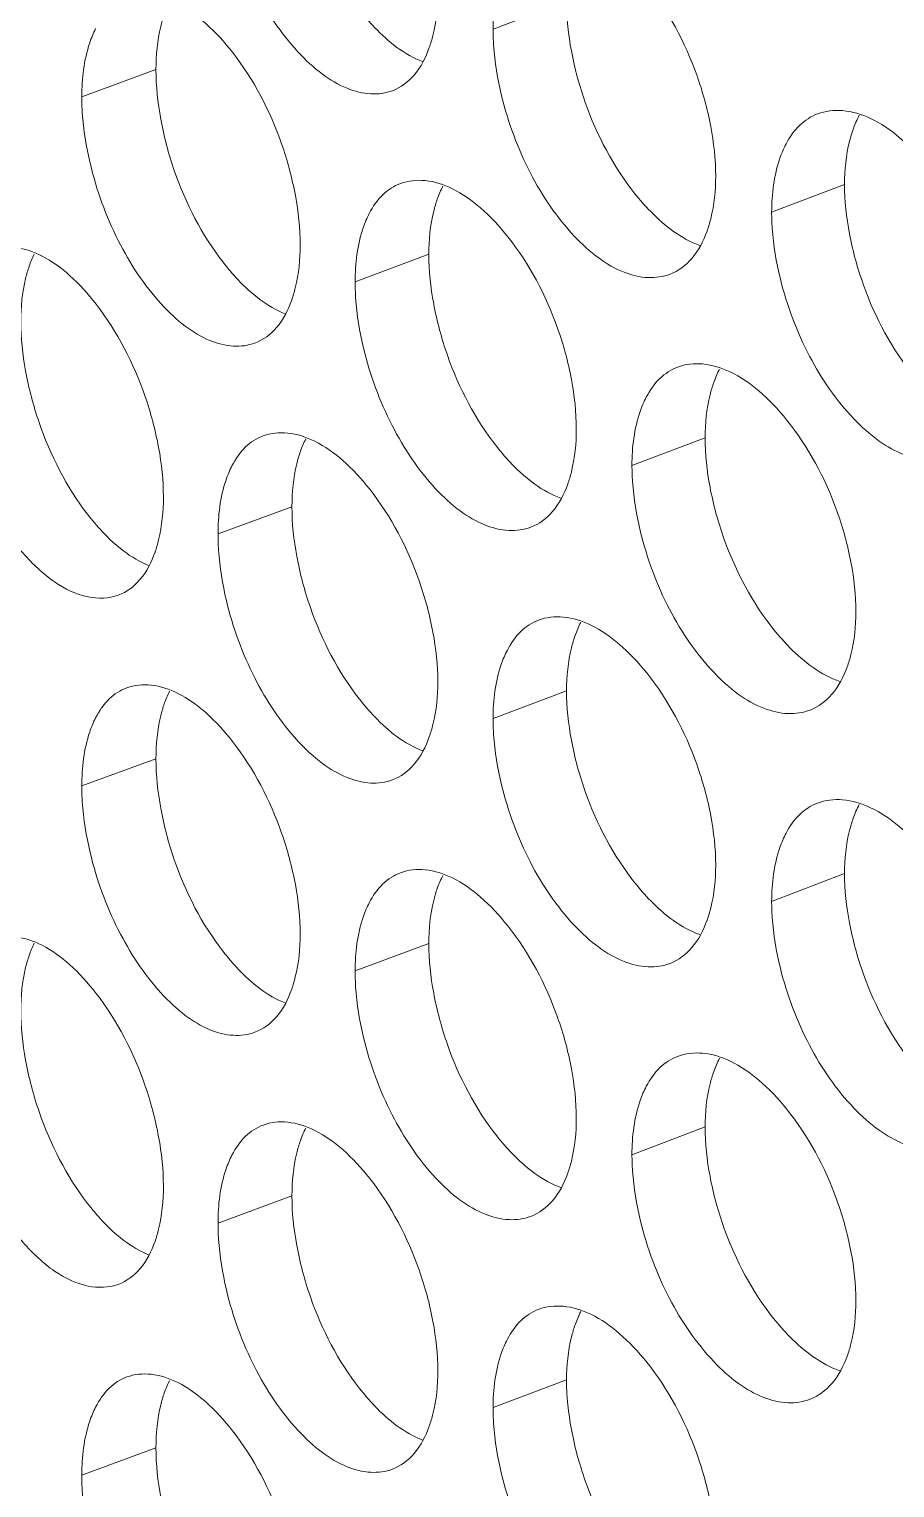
# Model space of a CAD drawing. Header units: millimetres. Extents: x 1177 to 4147, y 93 to 2194.
# Drawn here: x 2525.84 to 2535.73, y 995.79 to 1012.46 of the extents above; entities that cross this region are included whole.
import ezdxf

# ---------------------------------------------------------------- set-up
doc = ezdxf.new("R2010")
doc.units = ezdxf.units.MM
doc.header["$LTSCALE"] = 0.1
doc.layers.get('0').update_dxf_attribs({"lineweight": 13})
doc.layers.add('标注', color=251, linetype='Continuous', lineweight=9)

# ---------------------------------------------------------------- blocks, each defined once
blk = doc.blocks.new('02')
at = {"layer": '标注'}
for p, q in [((4386.242, 1038.093), (4385.043, 1037.642)), ((4379.543, 1036.983), (4378.332, 1036.54)), ((4390.778, 1035.109), (4389.588, 1034.653)), ((4383.995, 1033.968), (4382.792, 1033.519)), ((4388.503, 1030.974), (4387.309, 1030.52)), ((4381.761, 1029.847), (4380.555, 1029.402)), ((4386.242, 1026.843), (4385.043, 1026.392)), ((4379.543, 1025.733), (4378.332, 1025.29)), ((4379.543, 1025.733), (4378.332, 1025.29)), ((4390.778, 1023.859), (4389.588, 1023.403)), ((4383.995, 1022.718), (4382.792, 1022.269)), ((4383.995, 1022.718), (4382.792, 1022.269)), ((4388.503, 1019.724), (4387.309, 1019.27)), ((4388.503, 1019.724), (4387.309, 1019.27)), ((4381.761, 1018.597), (4380.555, 1018.152)), ((4386.242, 1015.593), (4385.043, 1015.142)), ((4379.543, 1014.483), (4378.332, 1014.04))]:
    blk.add_line(p, q, dxfattribs=at)
for points, knots in [([(4380.692, 1039.565), (4380.796, 1039.13), (4381.094, 1038.31), (4381.677, 1037.427), (4382.226, 1036.909), (4382.631, 1036.667), (4383.031, 1036.563), (4383.289, 1036.596), (4383.401, 1036.638)], [0, 0, 0, 0, 0.308628, 0.595689, 0.719688, 0.826459, 0.91799, 1, 1, 1, 1]), ([(4385.276, 1038.757), (4385.237, 1038.682), (4385.089, 1038.329), (4385.043, 1037.939), (4385.043, 1037.642)], [0, 0, 0, 0, 0.221251, 1, 1, 1, 1]), ([(4388.675, 1035.249), (4388.675, 1035.519), (4388.612, 1036.08), (4388.314, 1037.167), (4387.903, 1037.942), (4387.549, 1038.384)], [0, 0, 0, 0, 0.239784, 0.49717, 1, 1, 1, 1]), ([(4380.791, 1037.265), (4380.659, 1037.433), (4380.391, 1037.73), (4379.941, 1038.058), (4379.489, 1038.214), (4379.191, 1038.188), (4379.066, 1038.142)], [0, 0, 0, 0, 0.313314, 0.581411, 0.805175, 1, 1, 1, 1]), ([(4384.002, 1037.341), (4384.025, 1037.407), (4384.112, 1037.699), (4384.141, 1038.007), (4384.141, 1038.242)], [0, 0, 0, 0, 0.228498, 1, 1, 1, 1]), ([(4379.679, 1037.883), (4379.656, 1037.818), (4379.571, 1037.525), (4379.543, 1037.218), (4379.543, 1036.983)], [0, 0, 0, 0, 0.228131, 1, 1, 1, 1]), ([(4382.864, 1037.955), (4382.942, 1037.855), (4383.231, 1037.518), (4383.595, 1037.226), (4383.893, 1037.113)], [0, 0, 0, 0, 0.284641, 1, 1, 1, 1]), ([(4386.242, 1038.093), (4386.242, 1037.823), (4386.303, 1037.262), (4386.598, 1036.174), (4387.006, 1035.398), (4387.358, 1034.956)], [0, 0, 0, 0, 0.239996, 0.497521, 1, 1, 1, 1]), ([(4378.558, 1037.651), (4378.52, 1037.576), (4378.376, 1037.223), (4378.332, 1036.836), (4378.332, 1036.54)], [0, 0, 0, 0, 0.220694, 1, 1, 1, 1]), ([(4385.043, 1037.642), (4385.043, 1037.555), (4385.057, 1037.189), (4385.117, 1036.826), (4385.183, 1036.556)], [0, 0, 0, 0, 0.237713, 1, 1, 1, 1]), ([(4381.895, 1034.122), (4381.895, 1034.392), (4381.834, 1034.953), (4381.542, 1036.041), (4381.139, 1036.819), (4380.791, 1037.265)], [0, 0, 0, 0, 0.240004, 0.497624, 1, 1, 1, 1]), ([(4383.401, 1036.638), (4383.537, 1036.689), (4383.801, 1036.89), (4383.945, 1037.18), (4384.002, 1037.341)], [0, 0, 0, 0, 0.459766, 1, 1, 1, 1]), ([(4379.543, 1036.983), (4379.543, 1036.712), (4379.603, 1036.151), (4379.892, 1035.062), (4380.291, 1034.284), (4380.638, 1033.838)], [0, 0, 0, 0, 0.240215, 0.497973, 1, 1, 1, 1]), ([(4378.332, 1036.54), (4378.332, 1036.453), (4378.345, 1036.087), (4378.404, 1035.724), (4378.468, 1035.453)], [0, 0, 0, 0, 0.23764, 1, 1, 1, 1]), ([(4385.183, 1036.556), (4385.288, 1036.12), (4385.591, 1035.299), (4386.183, 1034.418), (4386.74, 1033.904), (4387.151, 1033.664), (4387.557, 1033.564), (4387.818, 1033.6), (4387.93, 1033.643)], [0, 0, 0, 0, 0.307608, 0.594138, 0.718158, 0.825202, 0.917274, 1, 1, 1, 1]), ([(4390.334, 1036.259), (4390.228, 1036.218), (4390.022, 1036.082), (4389.883, 1035.882), (4389.824, 1035.771)], [0, 0, 0, 0, 0.474323, 1, 1, 1, 1]), ([(4392.126, 1035.407), (4391.988, 1035.576), (4391.708, 1035.872), (4391.24, 1036.195), (4390.769, 1036.342), (4390.463, 1036.308), (4390.334, 1036.259)], [0, 0, 0, 0, 0.310585, 0.577804, 0.802682, 1, 1, 1, 1]), ([(4390.919, 1036.012), (4390.896, 1035.946), (4390.808, 1035.653), (4390.778, 1035.345), (4390.778, 1035.109)], [0, 0, 0, 0, 0.228851, 1, 1, 1, 1]), ([(4389.824, 1035.771), (4389.785, 1035.696), (4389.635, 1035.342), (4389.588, 1034.951), (4389.588, 1034.653)], [0, 0, 0, 0, 0.221643, 1, 1, 1, 1]), ([(4378.468, 1035.453), (4378.572, 1035.018), (4378.867, 1034.198), (4379.445, 1033.315), (4379.99, 1032.795), (4380.392, 1032.551), (4380.79, 1032.445), (4381.046, 1032.478), (4381.157, 1032.519)], [0, 0, 0, 0, 0.309142, 0.59647, 0.720459, 0.827093, 0.918352, 1, 1, 1, 1]), ([(4383.531, 1035.123), (4383.425, 1035.083), (4383.218, 1034.947), (4383.08, 1034.745), (4383.022, 1034.633)], [0, 0, 0, 0, 0.472462, 1, 1, 1, 1]), ([(4385.283, 1034.255), (4385.148, 1034.424), (4384.876, 1034.721), (4384.419, 1035.047), (4383.959, 1035.199), (4383.658, 1035.17), (4383.531, 1035.123)], [0, 0, 0, 0, 0.312206, 0.579944, 0.804159, 1, 1, 1, 1]), ([(4388.534, 1034.347), (4388.558, 1034.413), (4388.645, 1034.706), (4388.675, 1035.014), (4388.675, 1035.249)], [0, 0, 0, 0, 0.228786, 1, 1, 1, 1]), ([(4390.778, 1035.109), (4390.778, 1034.839), (4390.841, 1034.279), (4391.139, 1033.192), (4391.552, 1032.418), (4391.908, 1031.977)], [0, 0, 0, 0, 0.239851, 0.497219, 1, 1, 1, 1]), ([(4384.133, 1034.869), (4384.11, 1034.803), (4384.024, 1034.51), (4383.995, 1034.203), (4383.995, 1033.968)], [0, 0, 0, 0, 0.228418, 1, 1, 1, 1]), ([(4387.358, 1034.956), (4387.439, 1034.854), (4387.737, 1034.513), (4388.112, 1034.22), (4388.419, 1034.112)], [0, 0, 0, 0, 0.284851, 1, 1, 1, 1]), ([(4383.022, 1034.633), (4382.983, 1034.558), (4382.837, 1034.205), (4382.792, 1033.816), (4382.792, 1033.519)], [0, 0, 0, 0, 0.221061, 1, 1, 1, 1]), ([(4389.588, 1034.653), (4389.588, 1034.566), (4389.602, 1034.201), (4389.663, 1033.838), (4389.73, 1033.567)], [0, 0, 0, 0, 0.237763, 1, 1, 1, 1]), ([(4387.93, 1033.643), (4388.067, 1033.695), (4388.331, 1033.897), (4388.476, 1034.187), (4388.534, 1034.347)], [0, 0, 0, 0, 0.461212, 1, 1, 1, 1]), ([(4378.566, 1033.152), (4378.435, 1033.321), (4378.17, 1033.618), (4377.724, 1033.946), (4377.275, 1034.104), (4376.979, 1034.079), (4376.855, 1034.034)], [0, 0, 0, 0, 0.313876, 0.582158, 0.805693, 1, 1, 1, 1]), ([(4381.757, 1033.221), (4381.78, 1033.287), (4381.866, 1033.579), (4381.895, 1033.887), (4381.895, 1034.122)], [0, 0, 0, 0, 0.228354, 1, 1, 1, 1]), ([(4386.401, 1031.118), (4386.401, 1031.388), (4386.339, 1031.949), (4386.043, 1033.036), (4385.635, 1033.812), (4385.283, 1034.255)], [0, 0, 0, 0, 0.239858, 0.497322, 1, 1, 1, 1]), ([(4380.638, 1033.838), (4380.715, 1033.738), (4381, 1033.404), (4381.357, 1033.112), (4381.651, 1032.997)], [0, 0, 0, 0, 0.28452, 1, 1, 1, 1]), ([(4383.995, 1033.968), (4383.995, 1033.697), (4384.056, 1033.136), (4384.349, 1032.048), (4384.753, 1031.271), (4385.104, 1030.828)], [0, 0, 0, 0, 0.240069, 0.497672, 1, 1, 1, 1]), ([(4377.474, 1033.774), (4377.451, 1033.708), (4377.366, 1033.415), (4377.338, 1033.108), (4377.338, 1032.873)], [0, 0, 0, 0, 0.227989, 1, 1, 1, 1]), ([(4382.792, 1033.519), (4382.792, 1033.432), (4382.805, 1033.067), (4382.865, 1032.704), (4382.93, 1032.433)], [0, 0, 0, 0, 0.237689, 1, 1, 1, 1]), ([(4389.73, 1033.567), (4389.837, 1033.131), (4390.144, 1032.31), (4390.745, 1031.431), (4391.31, 1030.919), (4391.727, 1030.683), (4392.138, 1030.586), (4392.402, 1030.626), (4392.516, 1030.67)], [0, 0, 0, 0, 0.306595, 0.592601, 0.716644, 0.823962, 0.916568, 1, 1, 1, 1]), ([(4379.664, 1030.007), (4379.664, 1030.277), (4379.603, 1030.838), (4379.312, 1031.927), (4378.913, 1032.705), (4378.566, 1033.152)], [0, 0, 0, 0, 0.240077, 0.497775, 1, 1, 1, 1]), ([(4381.157, 1032.519), (4381.293, 1032.569), (4381.558, 1032.77), (4381.7, 1033.06), (4381.757, 1033.221)], [0, 0, 0, 0, 0.459026, 1, 1, 1, 1]), ([(4377.338, 1032.873), (4377.338, 1032.603), (4377.398, 1032.041), (4377.685, 1030.952), (4378.082, 1030.173), (4378.426, 1029.725)], [0, 0, 0, 0, 0.240288, 0.498123, 1, 1, 1, 1]), ([(4382.93, 1032.433), (4383.035, 1031.997), (4383.336, 1031.177), (4383.922, 1030.295), (4384.475, 1029.779), (4384.884, 1029.538), (4385.287, 1029.436), (4385.546, 1029.471), (4385.658, 1029.513)], [0, 0, 0, 0, 0.308117, 0.594911, 0.718921, 0.825829, 0.917631, 1, 1, 1, 1]), ([(4389.831, 1031.268), (4389.694, 1031.437), (4389.417, 1031.733), (4388.952, 1032.057), (4388.485, 1032.206), (4388.181, 1032.174), (4388.052, 1032.125)], [0, 0, 0, 0, 0.31112, 0.578509, 0.803168, 1, 1, 1, 1]), ([(4388.052, 1032.125), (4387.946, 1032.084), (4387.74, 1031.949), (4387.602, 1031.748), (4387.543, 1031.637)], [0, 0, 0, 0, 0.473719, 1, 1, 1, 1]), ([(4388.643, 1031.876), (4388.62, 1031.81), (4388.533, 1031.517), (4388.503, 1031.209), (4388.503, 1030.974)], [0, 0, 0, 0, 0.228706, 1, 1, 1, 1]), ([(4387.543, 1031.637), (4387.504, 1031.562), (4387.355, 1031.208), (4387.309, 1030.817), (4387.309, 1030.52)], [0, 0, 0, 0, 0.221445, 1, 1, 1, 1]), ([(4376.259, 1031.346), (4376.391, 1030.782), (4376.708, 1029.978), (4377.334, 1029.099), (4377.698, 1028.751), (4377.889, 1028.62)], [0, 0, 0, 0, 0.537696, 0.785444, 1, 1, 1, 1]), ([(4390.963, 1028.135), (4390.963, 1028.405), (4390.9, 1028.966), (4390.6, 1030.053), (4390.186, 1030.827), (4389.831, 1031.268)], [0, 0, 0, 0, 0.239711, 0.497019, 1, 1, 1, 1]), ([(4381.292, 1031.005), (4381.185, 1030.965), (4380.978, 1030.83), (4380.841, 1030.627), (4380.783, 1030.514)], [0, 0, 0, 0, 0.471808, 1, 1, 1, 1]), ([(4383.03, 1030.132), (4382.897, 1030.301), (4382.626, 1030.598), (4382.173, 1030.924), (4381.717, 1031.079), (4381.417, 1031.051), (4381.292, 1031.005)], [0, 0, 0, 0, 0.312757, 0.580674, 0.804664, 1, 1, 1, 1]), ([(4386.261, 1030.217), (4386.285, 1030.282), (4386.371, 1030.575), (4386.401, 1030.883), (4386.401, 1031.118)], [0, 0, 0, 0, 0.228642, 1, 1, 1, 1]), ([(4388.503, 1030.974), (4388.503, 1030.703), (4388.565, 1030.143), (4388.862, 1029.055), (4389.272, 1028.28), (4389.626, 1027.839)], [0, 0, 0, 0, 0.239923, 0.49737, 1, 1, 1, 1]), ([(4381.899, 1030.749), (4381.876, 1030.683), (4381.79, 1030.39), (4381.761, 1030.083), (4381.761, 1029.847)], [0, 0, 0, 0, 0.228275, 1, 1, 1, 1]), ([(4385.104, 1030.828), (4385.183, 1030.727), (4385.477, 1030.388), (4385.846, 1030.095), (4386.149, 1029.985)], [0, 0, 0, 0, 0.284751, 1, 1, 1, 1]), ([(4380.783, 1030.514), (4380.745, 1030.44), (4380.599, 1030.086), (4380.555, 1029.698), (4380.555, 1029.402)], [0, 0, 0, 0, 0.220876, 1, 1, 1, 1]), ([(4387.309, 1030.52), (4387.309, 1030.433), (4387.322, 1030.067), (4387.383, 1029.704), (4387.449, 1029.434)], [0, 0, 0, 0, 0.237738, 1, 1, 1, 1]), ([(4384.141, 1026.992), (4384.141, 1027.262), (4384.079, 1027.823), (4383.785, 1028.911), (4383.38, 1029.688), (4383.03, 1030.132)], [0, 0, 0, 0, 0.239931, 0.497473, 1, 1, 1, 1]), ([(4385.658, 1029.513), (4385.795, 1029.564), (4386.059, 1029.766), (4386.204, 1030.056), (4386.261, 1030.217)], [0, 0, 0, 0, 0.460494, 1, 1, 1, 1]), ([(4379.527, 1029.106), (4379.55, 1029.172), (4379.635, 1029.464), (4379.664, 1029.772), (4379.664, 1030.007)], [0, 0, 0, 0, 0.22821, 1, 1, 1, 1]), ([(4381.761, 1029.847), (4381.761, 1029.577), (4381.822, 1029.016), (4382.113, 1027.928), (4382.515, 1027.15), (4382.864, 1026.705)], [0, 0, 0, 0, 0.240142, 0.497822, 1, 1, 1, 1]), ([(4378.426, 1029.725), (4378.502, 1029.627), (4378.782, 1029.294), (4379.133, 1029.004), (4379.423, 1028.887)], [0, 0, 0, 0, 0.28439, 1, 1, 1, 1]), ([(4380.555, 1029.402), (4380.555, 1029.315), (4380.568, 1028.949), (4380.628, 1028.586), (4380.692, 1028.315)], [0, 0, 0, 0, 0.237664, 1, 1, 1, 1]), ([(4387.449, 1029.434), (4387.555, 1028.998), (4387.861, 1028.177), (4388.457, 1027.297), (4389.018, 1026.784), (4389.432, 1026.546), (4389.841, 1026.447), (4390.103, 1026.485), (4390.216, 1026.529)], [0, 0, 0, 0, 0.307101, 0.593368, 0.717399, 0.82458, 0.91692, 1, 1, 1, 1]), ([(4378.928, 1028.404), (4379.064, 1028.454), (4379.328, 1028.655), (4379.47, 1028.945), (4379.527, 1029.106)], [0, 0, 0, 0, 0.458276, 1, 1, 1, 1]), ([(4377.889, 1028.62), (4378.053, 1028.508), (4378.387, 1028.339), (4378.773, 1028.347), (4378.928, 1028.404)], [0, 0, 0, 0, 0.54679, 1, 1, 1, 1]), ([(4380.692, 1028.315), (4380.796, 1027.88), (4381.094, 1027.06), (4381.677, 1026.177), (4382.226, 1025.659), (4382.631, 1025.417), (4383.031, 1025.313), (4383.289, 1025.346), (4383.401, 1025.388)], [0, 0, 0, 0, 0.308628, 0.595689, 0.719688, 0.826459, 0.91799, 1, 1, 1, 1]), ([(4390.821, 1027.233), (4390.845, 1027.299), (4390.933, 1027.592), (4390.963, 1027.9), (4390.963, 1028.135)], [0, 0, 0, 0, 0.228931, 1, 1, 1, 1]), ([(4385.785, 1027.996), (4385.679, 1027.956), (4385.472, 1027.821), (4385.334, 1027.619), (4385.276, 1027.507)], [0, 0, 0, 0, 0.473099, 1, 1, 1, 1]), ([(4387.549, 1027.134), (4387.414, 1027.303), (4387.139, 1027.599), (4386.678, 1027.924), (4386.215, 1028.075), (4385.912, 1028.044), (4385.785, 1027.996)], [0, 0, 0, 0, 0.31166, 0.579222, 0.803661, 1, 1, 1, 1]), ([(4386.381, 1027.745), (4386.358, 1027.679), (4386.271, 1027.386), (4386.242, 1027.078), (4386.242, 1026.843)], [0, 0, 0, 0, 0.228562, 1, 1, 1, 1]), ([(4389.626, 1027.839), (4389.708, 1027.737), (4390.01, 1027.394), (4390.393, 1027.1), (4390.703, 1026.994)], [0, 0, 0, 0, 0.284942, 1, 1, 1, 1]), ([(4385.276, 1027.507), (4385.237, 1027.432), (4385.089, 1027.079), (4385.043, 1026.689), (4385.043, 1026.392)], [0, 0, 0, 0, 0.221251, 1, 1, 1, 1]), ([(4390.216, 1026.529), (4390.353, 1026.581), (4390.617, 1026.783), (4390.763, 1027.073), (4390.821, 1027.233)], [0, 0, 0, 0, 0.46192, 1, 1, 1, 1]), ([(4380.791, 1026.015), (4380.659, 1026.183), (4380.391, 1026.48), (4379.941, 1026.808), (4379.489, 1026.964), (4379.191, 1026.938), (4379.066, 1026.892)], [0, 0, 0, 0, 0.313314, 0.581411, 0.805175, 1, 1, 1, 1]), ([(4380.791, 1026.015), (4380.659, 1026.183), (4380.391, 1026.48), (4379.941, 1026.808), (4379.489, 1026.964), (4379.191, 1026.938), (4379.066, 1026.892)], [0, 0, 0, 0, 0.313314, 0.581411, 0.805175, 1, 1, 1, 1]), ([(4384.002, 1026.091), (4384.025, 1026.157), (4384.112, 1026.449), (4384.141, 1026.757), (4384.141, 1026.992)], [0, 0, 0, 0, 0.228498, 1, 1, 1, 1]), ([(4388.675, 1023.999), (4388.675, 1024.269), (4388.612, 1024.83), (4388.314, 1025.917), (4387.903, 1026.692), (4387.549, 1027.134)], [0, 0, 0, 0, 0.239784, 0.49717, 1, 1, 1, 1]), ([(4379.066, 1026.892), (4378.96, 1026.853), (4378.752, 1026.717), (4378.616, 1026.514), (4378.558, 1026.401)], [0, 0, 0, 0, 0.471136, 1, 1, 1, 1]), ([(4379.066, 1026.892), (4378.96, 1026.853), (4378.752, 1026.717), (4378.616, 1026.514), (4378.558, 1026.401)], [0, 0, 0, 0, 0.471136, 1, 1, 1, 1]), ([(4382.864, 1026.705), (4382.942, 1026.605), (4383.231, 1026.268), (4383.595, 1025.976), (4383.893, 1025.863)], [0, 0, 0, 0, 0.284641, 1, 1, 1, 1]), ([(4386.242, 1026.843), (4386.242, 1026.573), (4386.303, 1026.012), (4386.598, 1024.924), (4387.006, 1024.148), (4387.358, 1023.706)], [0, 0, 0, 0, 0.239996, 0.497521, 1, 1, 1, 1]), ([(4379.679, 1026.633), (4379.656, 1026.568), (4379.571, 1026.275), (4379.543, 1025.968), (4379.543, 1025.733)], [0, 0, 0, 0, 0.228131, 1, 1, 1, 1]), ([(4379.679, 1026.633), (4379.656, 1026.568), (4379.571, 1026.275), (4379.543, 1025.968), (4379.543, 1025.733)], [0, 0, 0, 0, 0.228131, 1, 1, 1, 1]), ([(4378.558, 1026.401), (4378.52, 1026.326), (4378.376, 1025.973), (4378.332, 1025.586), (4378.332, 1025.29)], [0, 0, 0, 0, 0.220694, 1, 1, 1, 1]), ([(4378.558, 1026.401), (4378.52, 1026.326), (4378.376, 1025.973), (4378.332, 1025.586), (4378.332, 1025.29)], [0, 0, 0, 0, 0.220694, 1, 1, 1, 1]), ([(4385.043, 1026.392), (4385.043, 1026.305), (4385.057, 1025.939), (4385.117, 1025.576), (4385.183, 1025.306)], [0, 0, 0, 0, 0.237713, 1, 1, 1, 1]), ([(4381.895, 1022.872), (4381.895, 1023.142), (4381.834, 1023.703), (4381.542, 1024.791), (4381.139, 1025.569), (4380.791, 1026.015)], [0, 0, 0, 0, 0.240004, 0.497624, 1, 1, 1, 1]), ([(4381.895, 1022.872), (4381.895, 1023.142), (4381.834, 1023.703), (4381.542, 1024.791), (4381.139, 1025.569), (4380.791, 1026.015)], [0, 0, 0, 0, 0.240004, 0.497624, 1, 1, 1, 1]), ([(4383.401, 1025.388), (4383.537, 1025.439), (4383.801, 1025.64), (4383.945, 1025.93), (4384.002, 1026.091)], [0, 0, 0, 0, 0.459766, 1, 1, 1, 1]), ([(4379.543, 1025.733), (4379.543, 1025.462), (4379.603, 1024.901), (4379.892, 1023.812), (4380.291, 1023.034), (4380.638, 1022.588)], [0, 0, 0, 0, 0.240215, 0.497973, 1, 1, 1, 1]), ([(4379.543, 1025.733), (4379.543, 1025.462), (4379.603, 1024.901), (4379.892, 1023.812), (4380.291, 1023.034), (4380.638, 1022.588)], [0, 0, 0, 0, 0.240215, 0.497973, 1, 1, 1, 1]), ([(4378.332, 1025.29), (4378.332, 1025.203), (4378.345, 1024.837), (4378.404, 1024.474), (4378.468, 1024.203)], [0, 0, 0, 0, 0.23764, 1, 1, 1, 1]), ([(4378.332, 1025.29), (4378.332, 1025.203), (4378.345, 1024.837), (4378.404, 1024.474), (4378.468, 1024.203)], [0, 0, 0, 0, 0.23764, 1, 1, 1, 1]), ([(4385.183, 1025.306), (4385.288, 1024.87), (4385.591, 1024.049), (4386.183, 1023.168), (4386.74, 1022.654), (4387.151, 1022.414), (4387.557, 1022.314), (4387.818, 1022.35), (4387.93, 1022.393)], [0, 0, 0, 0, 0.307608, 0.594138, 0.718158, 0.825202, 0.917274, 1, 1, 1, 1]), ([(4392.126, 1024.157), (4391.988, 1024.326), (4391.708, 1024.622), (4391.24, 1024.945), (4390.769, 1025.092), (4390.463, 1025.058), (4390.334, 1025.009)], [0, 0, 0, 0, 0.310585, 0.577804, 0.802682, 1, 1, 1, 1]), ([(4390.334, 1025.009), (4390.228, 1024.968), (4390.022, 1024.832), (4389.883, 1024.632), (4389.824, 1024.521)], [0, 0, 0, 0, 0.474323, 1, 1, 1, 1]), ([(4390.919, 1024.762), (4390.896, 1024.696), (4390.808, 1024.403), (4390.778, 1024.095), (4390.778, 1023.859)], [0, 0, 0, 0, 0.228851, 1, 1, 1, 1]), ([(4389.824, 1024.521), (4389.785, 1024.446), (4389.635, 1024.092), (4389.588, 1023.701), (4389.588, 1023.403)], [0, 0, 0, 0, 0.221643, 1, 1, 1, 1]), ([(4378.468, 1024.203), (4378.572, 1023.768), (4378.867, 1022.948), (4379.445, 1022.065), (4379.99, 1021.545), (4380.392, 1021.301), (4380.79, 1021.195), (4381.046, 1021.228), (4381.157, 1021.269)], [0, 0, 0, 0, 0.309142, 0.59647, 0.720459, 0.827093, 0.918352, 1, 1, 1, 1]), ([(4378.468, 1024.203), (4378.572, 1023.768), (4378.867, 1022.948), (4379.445, 1022.065), (4379.99, 1021.545), (4380.392, 1021.301), (4380.79, 1021.195), (4381.046, 1021.228), (4381.157, 1021.269)], [0, 0, 0, 0, 0.309142, 0.59647, 0.720459, 0.827093, 0.918352, 1, 1, 1, 1]), ([(4383.531, 1023.873), (4383.425, 1023.833), (4383.218, 1023.697), (4383.08, 1023.495), (4383.022, 1023.383)], [0, 0, 0, 0, 0.472462, 1, 1, 1, 1]), ([(4383.531, 1023.873), (4383.425, 1023.833), (4383.218, 1023.697), (4383.08, 1023.495), (4383.022, 1023.383)], [0, 0, 0, 0, 0.472462, 1, 1, 1, 1]), ([(4385.283, 1023.005), (4385.148, 1023.174), (4384.876, 1023.471), (4384.419, 1023.797), (4383.959, 1023.949), (4383.658, 1023.92), (4383.531, 1023.873)], [0, 0, 0, 0, 0.312206, 0.579944, 0.804159, 1, 1, 1, 1]), ([(4385.283, 1023.005), (4385.148, 1023.174), (4384.876, 1023.471), (4384.419, 1023.797), (4383.959, 1023.949), (4383.658, 1023.92), (4383.531, 1023.873)], [0, 0, 0, 0, 0.312206, 0.579944, 0.804159, 1, 1, 1, 1]), ([(4388.534, 1023.097), (4388.558, 1023.163), (4388.645, 1023.456), (4388.675, 1023.764), (4388.675, 1023.999)], [0, 0, 0, 0, 0.228786, 1, 1, 1, 1]), ([(4390.778, 1023.859), (4390.778, 1023.589), (4390.841, 1023.029), (4391.139, 1021.942), (4391.552, 1021.168), (4391.908, 1020.727)], [0, 0, 0, 0, 0.239851, 0.497219, 1, 1, 1, 1]), ([(4384.133, 1023.619), (4384.11, 1023.553), (4384.024, 1023.26), (4383.995, 1022.953), (4383.995, 1022.718)], [0, 0, 0, 0, 0.228418, 1, 1, 1, 1]), ([(4384.133, 1023.619), (4384.11, 1023.553), (4384.024, 1023.26), (4383.995, 1022.953), (4383.995, 1022.718)], [0, 0, 0, 0, 0.228418, 1, 1, 1, 1]), ([(4387.358, 1023.706), (4387.439, 1023.604), (4387.737, 1023.263), (4388.112, 1022.97), (4388.419, 1022.862)], [0, 0, 0, 0, 0.284851, 1, 1, 1, 1]), ([(4383.022, 1023.383), (4382.983, 1023.308), (4382.837, 1022.955), (4382.792, 1022.566), (4382.792, 1022.269)], [0, 0, 0, 0, 0.221061, 1, 1, 1, 1]), ([(4383.022, 1023.383), (4382.983, 1023.308), (4382.837, 1022.955), (4382.792, 1022.566), (4382.792, 1022.269)], [0, 0, 0, 0, 0.221061, 1, 1, 1, 1]), ([(4389.588, 1023.403), (4389.588, 1023.316), (4389.602, 1022.951), (4389.663, 1022.588), (4389.73, 1022.317)], [0, 0, 0, 0, 0.237763, 1, 1, 1, 1]), ([(4381.757, 1021.971), (4381.78, 1022.037), (4381.866, 1022.329), (4381.895, 1022.637), (4381.895, 1022.872)], [0, 0, 0, 0, 0.228354, 1, 1, 1, 1]), ([(4381.757, 1021.971), (4381.78, 1022.037), (4381.866, 1022.329), (4381.895, 1022.637), (4381.895, 1022.872)], [0, 0, 0, 0, 0.228354, 1, 1, 1, 1]), ([(4386.401, 1019.868), (4386.401, 1020.138), (4386.339, 1020.699), (4386.043, 1021.786), (4385.635, 1022.562), (4385.283, 1023.005)], [0, 0, 0, 0, 0.239858, 0.497322, 1, 1, 1, 1]), ([(4386.401, 1019.868), (4386.401, 1020.138), (4386.339, 1020.699), (4386.043, 1021.786), (4385.635, 1022.562), (4385.283, 1023.005)], [0, 0, 0, 0, 0.239858, 0.497322, 1, 1, 1, 1]), ([(4387.93, 1022.393), (4388.067, 1022.445), (4388.331, 1022.647), (4388.476, 1022.937), (4388.534, 1023.097)], [0, 0, 0, 0, 0.461212, 1, 1, 1, 1]), ([(4378.566, 1021.902), (4378.435, 1022.071), (4378.17, 1022.368), (4377.724, 1022.696), (4377.275, 1022.854), (4376.979, 1022.829), (4376.855, 1022.784)], [0, 0, 0, 0, 0.313876, 0.582158, 0.805693, 1, 1, 1, 1]), ([(4383.995, 1022.718), (4383.995, 1022.447), (4384.056, 1021.886), (4384.349, 1020.798), (4384.753, 1020.021), (4385.104, 1019.578)], [0, 0, 0, 0, 0.240069, 0.497672, 1, 1, 1, 1]), ([(4383.995, 1022.718), (4383.995, 1022.447), (4384.056, 1021.886), (4384.349, 1020.798), (4384.753, 1020.021), (4385.104, 1019.578)], [0, 0, 0, 0, 0.240069, 0.497672, 1, 1, 1, 1]), ([(4377.474, 1022.524), (4377.451, 1022.458), (4377.366, 1022.165), (4377.338, 1021.858), (4377.338, 1021.623)], [0, 0, 0, 0, 0.227989, 1, 1, 1, 1]), ([(4380.638, 1022.588), (4380.715, 1022.488), (4381, 1022.154), (4381.357, 1021.862), (4381.651, 1021.747)], [0, 0, 0, 0, 0.28452, 1, 1, 1, 1]), ([(4380.638, 1022.588), (4380.715, 1022.488), (4381, 1022.154), (4381.357, 1021.862), (4381.651, 1021.747)], [0, 0, 0, 0, 0.28452, 1, 1, 1, 1]), ([(4382.792, 1022.269), (4382.792, 1022.182), (4382.805, 1021.817), (4382.865, 1021.454), (4382.93, 1021.183)], [0, 0, 0, 0, 0.237689, 1, 1, 1, 1]), ([(4382.792, 1022.269), (4382.792, 1022.182), (4382.805, 1021.817), (4382.865, 1021.454), (4382.93, 1021.183)], [0, 0, 0, 0, 0.237689, 1, 1, 1, 1]), ([(4389.73, 1022.317), (4389.837, 1021.881), (4390.144, 1021.06), (4390.745, 1020.181), (4391.31, 1019.669), (4391.727, 1019.433), (4392.138, 1019.336), (4392.402, 1019.376), (4392.516, 1019.42)], [0, 0, 0, 0, 0.306595, 0.592601, 0.716644, 0.823962, 0.916568, 1, 1, 1, 1]), ([(4381.157, 1021.269), (4381.293, 1021.319), (4381.558, 1021.52), (4381.7, 1021.81), (4381.757, 1021.971)], [0, 0, 0, 0, 0.459026, 1, 1, 1, 1]), ([(4381.157, 1021.269), (4381.293, 1021.319), (4381.558, 1021.52), (4381.7, 1021.81), (4381.757, 1021.971)], [0, 0, 0, 0, 0.459026, 1, 1, 1, 1]), ([(4379.664, 1018.757), (4379.664, 1019.027), (4379.603, 1019.588), (4379.312, 1020.677), (4378.913, 1021.455), (4378.566, 1021.902)], [0, 0, 0, 0, 0.240077, 0.497775, 1, 1, 1, 1]), ([(4377.338, 1021.623), (4377.338, 1021.353), (4377.398, 1020.791), (4377.685, 1019.702), (4378.082, 1018.923), (4378.426, 1018.475)], [0, 0, 0, 0, 0.240288, 0.498123, 1, 1, 1, 1]), ([(4382.93, 1021.183), (4383.035, 1020.747), (4383.336, 1019.927), (4383.922, 1019.045), (4384.475, 1018.529), (4384.884, 1018.288), (4385.287, 1018.186), (4385.546, 1018.221), (4385.658, 1018.263)], [0, 0, 0, 0, 0.308117, 0.594911, 0.718921, 0.825829, 0.917631, 1, 1, 1, 1]), ([(4382.93, 1021.183), (4383.035, 1020.747), (4383.336, 1019.927), (4383.922, 1019.045), (4384.475, 1018.529), (4384.884, 1018.288), (4385.287, 1018.186), (4385.546, 1018.221), (4385.658, 1018.263)], [0, 0, 0, 0, 0.308117, 0.594911, 0.718921, 0.825829, 0.917631, 1, 1, 1, 1]), ([(4388.052, 1020.875), (4387.946, 1020.834), (4387.74, 1020.699), (4387.602, 1020.498), (4387.543, 1020.387)], [0, 0, 0, 0, 0.473719, 1, 1, 1, 1]), ([(4388.052, 1020.875), (4387.946, 1020.834), (4387.74, 1020.699), (4387.602, 1020.498), (4387.543, 1020.387)], [0, 0, 0, 0, 0.473719, 1, 1, 1, 1]), ([(4389.831, 1020.018), (4389.694, 1020.187), (4389.417, 1020.483), (4388.952, 1020.807), (4388.485, 1020.956), (4388.181, 1020.924), (4388.052, 1020.875)], [0, 0, 0, 0, 0.31112, 0.578509, 0.803168, 1, 1, 1, 1]), ([(4389.831, 1020.018), (4389.694, 1020.187), (4389.417, 1020.483), (4388.952, 1020.807), (4388.485, 1020.956), (4388.181, 1020.924), (4388.052, 1020.875)], [0, 0, 0, 0, 0.31112, 0.578509, 0.803168, 1, 1, 1, 1]), ([(4388.643, 1020.626), (4388.62, 1020.56), (4388.533, 1020.267), (4388.503, 1019.959), (4388.503, 1019.724)], [0, 0, 0, 0, 0.228706, 1, 1, 1, 1]), ([(4388.643, 1020.626), (4388.62, 1020.56), (4388.533, 1020.267), (4388.503, 1019.959), (4388.503, 1019.724)], [0, 0, 0, 0, 0.228706, 1, 1, 1, 1]), ([(4387.543, 1020.387), (4387.504, 1020.312), (4387.355, 1019.958), (4387.309, 1019.567), (4387.309, 1019.27)], [0, 0, 0, 0, 0.221445, 1, 1, 1, 1]), ([(4387.543, 1020.387), (4387.504, 1020.312), (4387.355, 1019.958), (4387.309, 1019.567), (4387.309, 1019.27)], [0, 0, 0, 0, 0.221445, 1, 1, 1, 1]), ([(4376.259, 1020.096), (4376.391, 1019.532), (4376.708, 1018.728), (4377.334, 1017.849), (4377.698, 1017.501), (4377.889, 1017.37)], [0, 0, 0, 0, 0.537696, 0.785444, 1, 1, 1, 1]), ([(4390.963, 1016.885), (4390.963, 1017.155), (4390.9, 1017.716), (4390.6, 1018.803), (4390.186, 1019.577), (4389.831, 1020.018)], [0, 0, 0, 0, 0.239711, 0.497019, 1, 1, 1, 1]), ([(4390.963, 1016.885), (4390.963, 1017.155), (4390.9, 1017.716), (4390.6, 1018.803), (4390.186, 1019.577), (4389.831, 1020.018)], [0, 0, 0, 0, 0.239711, 0.497019, 1, 1, 1, 1]), ([(4383.03, 1018.882), (4382.897, 1019.051), (4382.626, 1019.348), (4382.173, 1019.674), (4381.717, 1019.829), (4381.417, 1019.801), (4381.292, 1019.755)], [0, 0, 0, 0, 0.312757, 0.580674, 0.804664, 1, 1, 1, 1]), ([(4386.261, 1018.967), (4386.285, 1019.032), (4386.371, 1019.325), (4386.401, 1019.633), (4386.401, 1019.868)], [0, 0, 0, 0, 0.228642, 1, 1, 1, 1]), ([(4386.261, 1018.967), (4386.285, 1019.032), (4386.371, 1019.325), (4386.401, 1019.633), (4386.401, 1019.868)], [0, 0, 0, 0, 0.228642, 1, 1, 1, 1]), ([(4381.292, 1019.755), (4381.185, 1019.715), (4380.978, 1019.58), (4380.841, 1019.377), (4380.783, 1019.264)], [0, 0, 0, 0, 0.471808, 1, 1, 1, 1]), ([(4385.104, 1019.578), (4385.183, 1019.477), (4385.477, 1019.138), (4385.846, 1018.845), (4386.149, 1018.735)], [0, 0, 0, 0, 0.284751, 1, 1, 1, 1]), ([(4385.104, 1019.578), (4385.183, 1019.477), (4385.477, 1019.138), (4385.846, 1018.845), (4386.149, 1018.735)], [0, 0, 0, 0, 0.284751, 1, 1, 1, 1]), ([(4388.503, 1019.724), (4388.503, 1019.453), (4388.565, 1018.893), (4388.862, 1017.805), (4389.272, 1017.03), (4389.626, 1016.589)], [0, 0, 0, 0, 0.239923, 0.49737, 1, 1, 1, 1]), ([(4388.503, 1019.724), (4388.503, 1019.453), (4388.565, 1018.893), (4388.862, 1017.805), (4389.272, 1017.03), (4389.626, 1016.589)], [0, 0, 0, 0, 0.239923, 0.49737, 1, 1, 1, 1]), ([(4381.899, 1019.499), (4381.876, 1019.433), (4381.79, 1019.14), (4381.761, 1018.833), (4381.761, 1018.597)], [0, 0, 0, 0, 0.228275, 1, 1, 1, 1]), ([(4380.783, 1019.264), (4380.745, 1019.19), (4380.599, 1018.836), (4380.555, 1018.448), (4380.555, 1018.152)], [0, 0, 0, 0, 0.220876, 1, 1, 1, 1]), ([(4387.309, 1019.27), (4387.309, 1019.183), (4387.322, 1018.817), (4387.383, 1018.454), (4387.449, 1018.184)], [0, 0, 0, 0, 0.237738, 1, 1, 1, 1]), ([(4387.309, 1019.27), (4387.309, 1019.183), (4387.322, 1018.817), (4387.383, 1018.454), (4387.449, 1018.184)], [0, 0, 0, 0, 0.237738, 1, 1, 1, 1]), ([(4384.141, 1015.742), (4384.141, 1016.012), (4384.079, 1016.573), (4383.785, 1017.661), (4383.38, 1018.438), (4383.03, 1018.882)], [0, 0, 0, 0, 0.239931, 0.497473, 1, 1, 1, 1]), ([(4385.658, 1018.263), (4385.795, 1018.314), (4386.059, 1018.516), (4386.204, 1018.806), (4386.261, 1018.967)], [0, 0, 0, 0, 0.460494, 1, 1, 1, 1]), ([(4385.658, 1018.263), (4385.795, 1018.314), (4386.059, 1018.516), (4386.204, 1018.806), (4386.261, 1018.967)], [0, 0, 0, 0, 0.460494, 1, 1, 1, 1]), ([(4379.527, 1017.856), (4379.55, 1017.922), (4379.635, 1018.214), (4379.664, 1018.522), (4379.664, 1018.757)], [0, 0, 0, 0, 0.22821, 1, 1, 1, 1]), ([(4381.761, 1018.597), (4381.761, 1018.327), (4381.822, 1017.766), (4382.113, 1016.678), (4382.515, 1015.9), (4382.864, 1015.455)], [0, 0, 0, 0, 0.240142, 0.497822, 1, 1, 1, 1]), ([(4378.426, 1018.475), (4378.502, 1018.377), (4378.782, 1018.044), (4379.133, 1017.754), (4379.423, 1017.637)], [0, 0, 0, 0, 0.28439, 1, 1, 1, 1]), ([(4380.555, 1018.152), (4380.555, 1018.065), (4380.568, 1017.699), (4380.628, 1017.336), (4380.692, 1017.065)], [0, 0, 0, 0, 0.237664, 1, 1, 1, 1]), ([(4387.449, 1018.184), (4387.555, 1017.748), (4387.861, 1016.927), (4388.457, 1016.047), (4389.018, 1015.534), (4389.432, 1015.296), (4389.841, 1015.197), (4390.103, 1015.235), (4390.216, 1015.279)], [0, 0, 0, 0, 0.307101, 0.593368, 0.717399, 0.82458, 0.91692, 1, 1, 1, 1]), ([(4387.449, 1018.184), (4387.555, 1017.748), (4387.861, 1016.927), (4388.457, 1016.047), (4389.018, 1015.534), (4389.432, 1015.296), (4389.841, 1015.197), (4390.103, 1015.235), (4390.216, 1015.279)], [0, 0, 0, 0, 0.307101, 0.593368, 0.717399, 0.82458, 0.91692, 1, 1, 1, 1]), ([(4378.928, 1017.154), (4379.064, 1017.204), (4379.328, 1017.405), (4379.47, 1017.695), (4379.527, 1017.856)], [0, 0, 0, 0, 0.458276, 1, 1, 1, 1]), ([(4377.889, 1017.37), (4378.053, 1017.258), (4378.387, 1017.089), (4378.773, 1017.097), (4378.928, 1017.154)], [0, 0, 0, 0, 0.54679, 1, 1, 1, 1]), ([(4380.692, 1017.065), (4380.796, 1016.63), (4381.094, 1015.81), (4381.677, 1014.927), (4382.226, 1014.409), (4382.631, 1014.167), (4383.031, 1014.063), (4383.289, 1014.096), (4383.401, 1014.138)], [0, 0, 0, 0, 0.308628, 0.595689, 0.719688, 0.826459, 0.91799, 1, 1, 1, 1]), ([(4385.785, 1016.746), (4385.679, 1016.706), (4385.472, 1016.571), (4385.334, 1016.369), (4385.276, 1016.257)], [0, 0, 0, 0, 0.473099, 1, 1, 1, 1]), ([(4387.549, 1015.884), (4387.414, 1016.053), (4387.139, 1016.349), (4386.678, 1016.674), (4386.215, 1016.825), (4385.912, 1016.794), (4385.785, 1016.746)], [0, 0, 0, 0, 0.31166, 0.579222, 0.803661, 1, 1, 1, 1]), ([(4390.821, 1015.983), (4390.845, 1016.049), (4390.933, 1016.342), (4390.963, 1016.65), (4390.963, 1016.885)], [0, 0, 0, 0, 0.228931, 1, 1, 1, 1]), ([(4390.821, 1015.983), (4390.845, 1016.049), (4390.933, 1016.342), (4390.963, 1016.65), (4390.963, 1016.885)], [0, 0, 0, 0, 0.228931, 1, 1, 1, 1]), ([(4386.381, 1016.495), (4386.358, 1016.429), (4386.271, 1016.136), (4386.242, 1015.828), (4386.242, 1015.593)], [0, 0, 0, 0, 0.228562, 1, 1, 1, 1]), ([(4389.626, 1016.589), (4389.708, 1016.487), (4390.01, 1016.144), (4390.393, 1015.85), (4390.703, 1015.744)], [0, 0, 0, 0, 0.284942, 1, 1, 1, 1]), ([(4389.626, 1016.589), (4389.708, 1016.487), (4390.01, 1016.144), (4390.393, 1015.85), (4390.703, 1015.744)], [0, 0, 0, 0, 0.284942, 1, 1, 1, 1]), ([(4385.276, 1016.257), (4385.237, 1016.182), (4385.089, 1015.829), (4385.043, 1015.439), (4385.043, 1015.142)], [0, 0, 0, 0, 0.221251, 1, 1, 1, 1]), ([(4390.216, 1015.279), (4390.353, 1015.331), (4390.617, 1015.533), (4390.763, 1015.823), (4390.821, 1015.983)], [0, 0, 0, 0, 0.46192, 1, 1, 1, 1]), ([(4390.216, 1015.279), (4390.353, 1015.331), (4390.617, 1015.533), (4390.763, 1015.823), (4390.821, 1015.983)], [0, 0, 0, 0, 0.46192, 1, 1, 1, 1]), ([(4384.002, 1014.841), (4384.025, 1014.907), (4384.112, 1015.199), (4384.141, 1015.507), (4384.141, 1015.742)], [0, 0, 0, 0, 0.228498, 1, 1, 1, 1]), ([(4388.675, 1012.749), (4388.675, 1013.019), (4388.612, 1013.58), (4388.314, 1014.667), (4387.903, 1015.442), (4387.549, 1015.884)], [0, 0, 0, 0, 0.239784, 0.49717, 1, 1, 1, 1]), ([(4379.066, 1015.642), (4378.96, 1015.603), (4378.752, 1015.467), (4378.616, 1015.264), (4378.558, 1015.151)], [0, 0, 0, 0, 0.471136, 1, 1, 1, 1]), ([(4380.791, 1014.765), (4380.659, 1014.933), (4380.391, 1015.23), (4379.941, 1015.558), (4379.489, 1015.714), (4379.191, 1015.688), (4379.066, 1015.642)], [0, 0, 0, 0, 0.313314, 0.581411, 0.805175, 1, 1, 1, 1]), ([(4386.242, 1015.593), (4386.242, 1015.323), (4386.303, 1014.762), (4386.598, 1013.674), (4387.006, 1012.898), (4387.358, 1012.456)], [0, 0, 0, 0, 0.239996, 0.497521, 1, 1, 1, 1]), ([(4379.679, 1015.383), (4379.656, 1015.318), (4379.571, 1015.025), (4379.543, 1014.718), (4379.543, 1014.483)], [0, 0, 0, 0, 0.228131, 1, 1, 1, 1]), ([(4382.864, 1015.455), (4382.942, 1015.355), (4383.231, 1015.018), (4383.595, 1014.726), (4383.893, 1014.613)], [0, 0, 0, 0, 0.284641, 1, 1, 1, 1]), ([(4378.558, 1015.151), (4378.52, 1015.076), (4378.376, 1014.723), (4378.332, 1014.336), (4378.332, 1014.04)], [0, 0, 0, 0, 0.220694, 1, 1, 1, 1]), ([(4385.043, 1015.142), (4385.043, 1015.055), (4385.057, 1014.689), (4385.117, 1014.326), (4385.183, 1014.056)], [0, 0, 0, 0, 0.237713, 1, 1, 1, 1]), ([(4383.401, 1014.138), (4383.537, 1014.189), (4383.801, 1014.39), (4383.945, 1014.68), (4384.002, 1014.841)], [0, 0, 0, 0, 0.459766, 1, 1, 1, 1]), ([(4381.895, 1011.622), (4381.895, 1011.892), (4381.834, 1012.453), (4381.542, 1013.541), (4381.139, 1014.319), (4380.791, 1014.765)], [0, 0, 0, 0, 0.240004, 0.497624, 1, 1, 1, 1]), ([(4379.543, 1014.483), (4379.543, 1014.212), (4379.603, 1013.651), (4379.892, 1012.562), (4380.291, 1011.784), (4380.638, 1011.338)], [0, 0, 0, 0, 0.240215, 0.497973, 1, 1, 1, 1]), ([(4378.332, 1014.04), (4378.332, 1013.953), (4378.345, 1013.587), (4378.404, 1013.224), (4378.468, 1012.953)], [0, 0, 0, 0, 0.23764, 1, 1, 1, 1]), ([(4385.183, 1014.056), (4385.288, 1013.62), (4385.591, 1012.799), (4386.183, 1011.918), (4386.74, 1011.404), (4387.151, 1011.164), (4387.557, 1011.064), (4387.818, 1011.1), (4387.93, 1011.143)], [0, 0, 0, 0, 0.307608, 0.594138, 0.718158, 0.825202, 0.917274, 1, 1, 1, 1])]:
    blk.add_open_spline(points, degree=3, knots=knots, dxfattribs=at)
for points in [[(4391.018, 1036.236), (4390.979, 1036.164), (4390.947, 1036.089), (4390.919, 1036.012)], [(4384.224, 1035.08), (4384.189, 1035.012), (4384.159, 1034.941), (4384.133, 1034.869)], [(4377.556, 1033.972), (4377.525, 1033.908), (4377.497, 1033.841), (4377.474, 1033.774)], [(4388.739, 1032.095), (4388.702, 1032.025), (4388.67, 1031.951), (4388.643, 1031.876)], [(4381.987, 1030.956), (4381.953, 1030.889), (4381.924, 1030.819), (4381.899, 1030.749)], [(4386.474, 1027.96), (4386.438, 1027.891), (4386.407, 1027.819), (4386.381, 1027.745)], [(4379.765, 1026.836), (4379.732, 1026.771), (4379.704, 1026.703), (4379.679, 1026.633)], [(4379.765, 1026.836), (4379.732, 1026.771), (4379.704, 1026.703), (4379.679, 1026.633)], [(4391.018, 1024.986), (4390.979, 1024.914), (4390.947, 1024.839), (4390.919, 1024.762)], [(4384.224, 1023.83), (4384.189, 1023.762), (4384.159, 1023.691), (4384.133, 1023.619)], [(4384.224, 1023.83), (4384.189, 1023.762), (4384.159, 1023.691), (4384.133, 1023.619)], [(4377.556, 1022.722), (4377.525, 1022.658), (4377.497, 1022.591), (4377.474, 1022.524)], [(4388.739, 1020.845), (4388.702, 1020.775), (4388.67, 1020.701), (4388.643, 1020.626)], [(4388.739, 1020.845), (4388.702, 1020.775), (4388.67, 1020.701), (4388.643, 1020.626)], [(4381.987, 1019.706), (4381.953, 1019.639), (4381.924, 1019.569), (4381.899, 1019.499)], [(4386.474, 1016.71), (4386.438, 1016.641), (4386.407, 1016.569), (4386.381, 1016.495)], [(4379.765, 1015.586), (4379.732, 1015.521), (4379.704, 1015.453), (4379.679, 1015.383)]]:
    blk.add_open_spline(points, degree=3, dxfattribs=at)

msp = doc.modelspace()

# ---------------------------------------------------------------- block references
at = {"xscale": 0.7, "yscale": 0.7, "zscale": 0.7}
msp.add_blockref('02', (-538.391, 286.112), dxfattribs=at)

doc.saveas('drawing.dxf')
